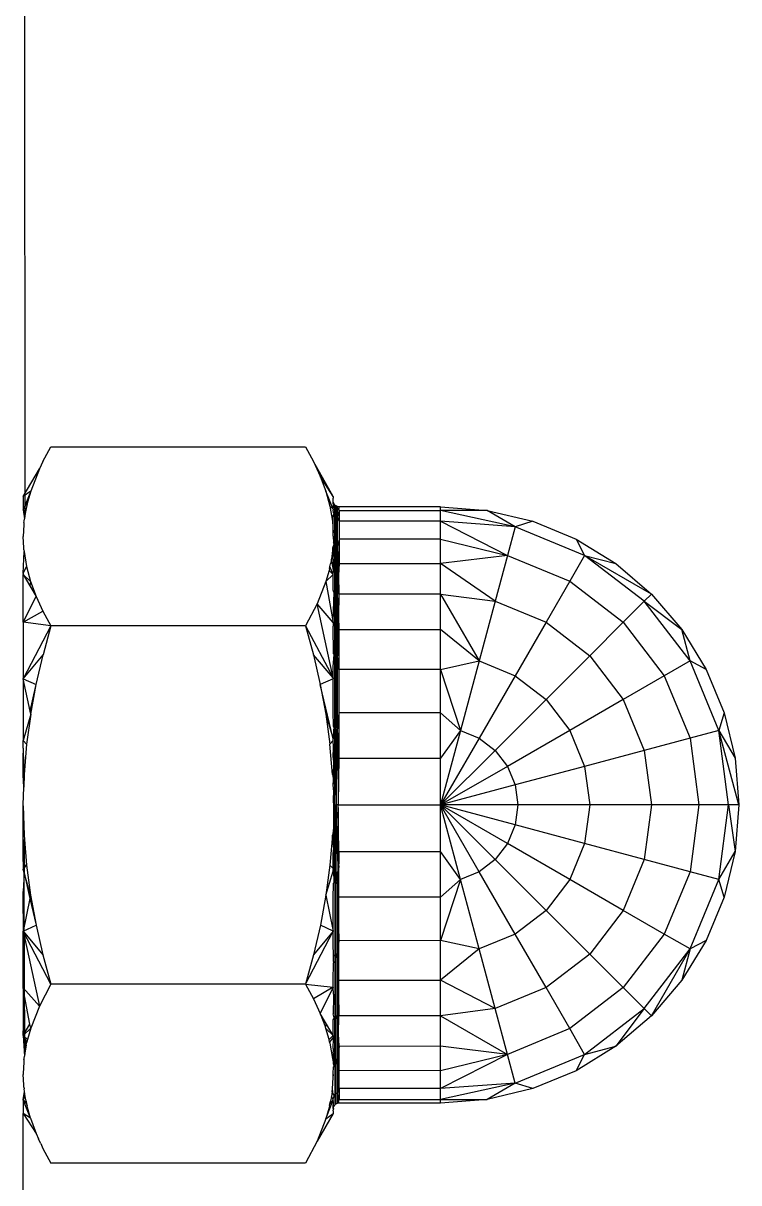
# Model space of a CAD drawing. Header units: millimetres. Extents: x 1918 to 7324, y -1954 to 2054.
# Drawn here: x 5983.71 to 6005.7, y -348.97 to -313.36 of the extents above; entities that cross this region are included whole.
import ezdxf

# ---------------------------------------------------------------- set-up
doc = ezdxf.new("R2010")
doc.units = ezdxf.units.MM

msp = doc.modelspace()

# ---------------------------------------------------------------- linework, layer by layer
for p, q in [((5983.772, -328.416), (5983.714, -193.014)), ((5984.321, -326.817), (5984.564, -326.366)), ((5984.564, -326.366), (5992.389, -326.366)), ((5992.389, -326.366), (5992.633, -326.817)), ((5984.321, -326.817), (5984.212, -327.042)), ((5993.24, -327.892), (5992.633, -326.817)), ((5992.633, -326.817), (5992.841, -327.271)), ((5983.715, -327.889), (5984.212, -327.042)), ((5984.212, -327.042), (5983.943, -327.725)), ((5992.841, -327.271), (5993.011, -327.727)), ((5993.24, -327.892), (5992.841, -327.271)), ((5983.943, -327.725), (5983.713, -328.306)), ((5983.715, -327.889), (5983.713, -328.306)), ((5983.943, -327.725), (5983.715, -327.889)), ((5983.943, -327.725), (5983.845, -328.07)), ((5993.011, -327.727), (5993.136, -328.186)), ((5993.231, -328.283), (5993.011, -327.727)), ((5993.24, -327.892), (5993.24, -327.943)), ((5993.24, -327.982), (5993.24, -327.943)), ((5993.24, -328.052), (5993.24, -327.982)), ((5993.24, -328.025), (5993.24, -327.982)), ((5983.713, -328.306), (5983.845, -328.07)), ((5983.713, -328.306), (5983.772, -328.416)), ((5983.713, -328.306), (5983.752, -328.582)), ((5983.845, -328.07), (5983.772, -328.416)), ((5993.136, -328.186), (5993.213, -328.649)), ((5993.231, -328.283), (5993.136, -328.186)), ((5993.231, -328.283), (5993.242, -328.231)), ((5993.231, -328.283), (5993.24, -328.313)), ((5993.24, -328.052), (5993.24, -328.025)), ((5993.263, -328.118), (5993.24, -328.052)), ((5993.24, -328.104), (5993.24, -328.052)), ((5993.241, -328.136), (5993.24, -328.104)), ((5993.244, -328.383), (5993.24, -328.313)), ((5993.241, -328.181), (5993.263, -328.118)), ((5993.241, -328.181), (5993.241, -328.136)), ((5993.242, -328.231), (5993.241, -328.181)), ((5993.291, -328.155), (5993.263, -328.118)), ((5993.291, -328.468), (5993.291, -328.155)), ((5993.328, -328.183), (5993.291, -328.155)), ((5993.328, -328.495), (5993.328, -328.183)), ((5993.37, -328.2), (5993.328, -328.183)), ((5993.37, -328.512), (5993.37, -328.2)), ((5993.416, -328.206), (5993.37, -328.2)), ((5993.404, -328.287), (5993.37, -328.2)), ((5993.416, -328.319), (5993.37, -328.512)), ((5993.416, -328.206), (5993.404, -328.287)), ((5993.404, -328.287), (5993.416, -328.319)), ((5996.537, -328.206), (5993.416, -328.206)), ((5993.416, -328.319), (5996.537, -328.319)), ((5993.416, -328.319), (5993.416, -328.654)), ((5996.537, -328.206), (5997.97, -328.319)), ((5996.537, -328.319), (5996.537, -328.206)), ((5996.537, -328.654), (5996.537, -328.319)), ((5998.827, -328.82), (5996.537, -328.319)), ((5997.97, -328.319), (5996.537, -328.319)), ((5997.97, -328.319), (5999.368, -328.654)), ((5998.827, -328.82), (5997.97, -328.319)), ((5983.738, -328.689), (5983.728, -328.766)), ((5983.738, -328.689), (5983.74, -328.649)), ((5983.74, -328.649), (5983.752, -328.582)), ((5983.772, -328.416), (5983.752, -328.582)), ((5993.24, -328.483), (5993.213, -328.649)), ((5993.213, -328.649), (5993.24, -329.013)), ((5993.24, -328.483), (5993.263, -328.433)), ((5993.24, -329.013), (5993.24, -328.483)), ((5993.263, -328.433), (5993.244, -328.383)), ((5993.291, -328.468), (5993.263, -328.433)), ((5993.291, -329.389), (5993.291, -328.468)), ((5993.328, -328.495), (5993.291, -328.468)), ((5993.328, -329.413), (5993.328, -328.495)), ((5993.37, -328.512), (5993.328, -328.495)), ((5993.37, -329.428), (5993.37, -328.512)), ((5993.416, -328.654), (5993.37, -328.512)), ((5996.537, -328.654), (5993.416, -328.654)), ((5993.416, -328.654), (5993.416, -329.204)), ((5996.537, -329.204), (5996.537, -328.654)), ((5998.827, -328.82), (5996.537, -328.654)), ((5996.537, -328.654), (5998.59, -329.704)), ((5999.368, -328.654), (5998.827, -328.82)), ((5999.368, -328.654), (6000.696, -329.204)), ((5983.728, -328.766), (5983.714, -329.123)), ((5993.24, -329.116), (5993.24, -329.013)), ((5998.827, -328.82), (5998.59, -329.704)), ((6000.961, -329.704), (5998.827, -328.82)), ((5983.729, -329.466), (5983.714, -329.123)), ((5993.225, -329.466), (5993.263, -329.357)), ((5993.24, -329.116), (5993.246, -329.32)), ((5993.24, -329.813), (5993.263, -329.357)), ((5993.263, -329.357), (5993.246, -329.32)), ((5993.291, -329.389), (5993.263, -329.357)), ((5993.291, -330.853), (5993.291, -329.389)), ((5993.328, -329.413), (5993.291, -329.389)), ((5993.328, -330.872), (5993.328, -329.413)), ((5993.37, -329.428), (5993.328, -329.413)), ((5993.416, -329.204), (5993.37, -329.428)), ((5993.37, -330.885), (5993.37, -329.428)), ((5993.416, -329.955), (5993.37, -329.428)), ((5993.37, -329.428), (5993.398, -330.312)), ((5996.537, -329.204), (5993.416, -329.204)), ((5993.416, -329.204), (5993.416, -329.955)), ((5996.537, -329.955), (5996.537, -329.204)), ((5996.537, -329.204), (5998.59, -329.704)), ((6000.696, -329.204), (6001.921, -329.955)), ((6000.696, -329.204), (6000.961, -329.704)), ((5983.714, -330.259), (5983.74, -329.583)), ((5983.737, -329.532), (5983.729, -329.466)), ((5983.737, -329.532), (5983.74, -329.583)), ((5983.74, -329.583), (5983.817, -330.046)), ((5993.225, -329.466), (5993.181, -329.816)), ((5993.24, -329.813), (5993.225, -329.466)), ((5998.59, -329.704), (5996.537, -329.955)), ((5998.59, -329.704), (5998.214, -331.11)), ((5998.59, -329.704), (6000.504, -330.496)), ((6000.961, -329.704), (6000.504, -330.496)), ((6002.794, -331.11), (6000.961, -329.704)), ((6000.961, -329.704), (6001.921, -329.955)), ((6003.014, -330.889), (6000.961, -329.704)), ((5983.714, -330.259), (5983.817, -330.046)), ((5983.817, -330.046), (5983.942, -330.505)), ((5993.122, -330.099), (5993.108, -330.162)), ((5993.122, -330.099), (5993.136, -330.046)), ((5993.136, -330.046), (5993.15, -329.961)), ((5993.24, -330.287), (5993.136, -330.046)), ((5993.181, -329.816), (5993.15, -329.961)), ((5993.242, -330.151), (5993.181, -329.816)), ((5993.24, -329.813), (5993.242, -330.151)), ((5993.416, -329.955), (5993.398, -330.312)), ((5993.416, -329.955), (5996.537, -329.955)), ((5996.537, -330.889), (5996.537, -329.955)), ((5998.214, -331.11), (5996.537, -329.955)), ((6001.921, -329.955), (6003.014, -330.889)), ((5983.714, -330.259), (5983.713, -330.287)), ((5983.713, -330.287), (5983.92, -330.637)), ((5983.713, -331.75), (5983.713, -330.287)), ((5983.942, -330.505), (5983.713, -330.287)), ((5993.108, -330.162), (5993.01, -330.507)), ((5993.01, -330.507), (5993.24, -330.287)), ((5993.24, -330.287), (5993.108, -330.162)), ((5993.24, -330.287), (5993.242, -330.187)), ((5993.24, -330.765), (5993.24, -330.287)), ((5993.242, -330.187), (5993.242, -330.151)), ((5993.398, -330.312), (5993.37, -330.885)), ((5993.398, -330.312), (5993.415, -330.889)), ((6000.504, -330.496), (5999.776, -331.757)), ((6000.504, -330.496), (6002.147, -331.757)), ((5983.942, -330.505), (5983.92, -330.637)), ((5983.92, -330.637), (5984.112, -330.961)), ((5983.942, -330.505), (5984.112, -330.961)), ((5993.01, -330.507), (5992.741, -331.19)), ((5993.01, -330.507), (5993.24, -331.765)), ((5993.246, -330.797), (5993.24, -330.765)), ((5993.263, -330.827), (5993.24, -330.765)), ((5993.242, -331.413), (5993.263, -330.827)), ((5993.263, -330.827), (5993.246, -330.797)), ((5993.291, -330.853), (5993.263, -330.827)), ((5993.291, -332.76), (5993.291, -330.853)), ((5993.328, -330.872), (5993.291, -330.853)), ((5983.713, -331.75), (5984.112, -330.961)), ((5984.112, -330.961), (5984.32, -331.415)), ((5992.741, -331.19), (5992.389, -331.866)), ((5993.24, -331.765), (5992.741, -331.19)), ((5993.24, -333.466), (5992.741, -331.19)), ((5993.327, -332.774), (5993.328, -330.872)), ((5993.37, -330.885), (5993.328, -330.872)), ((5993.37, -332.783), (5993.37, -330.885)), ((5993.415, -330.889), (5993.37, -330.885)), ((5993.399, -331.581), (5993.37, -330.885)), ((5993.415, -330.889), (5993.399, -331.581)), ((5996.537, -330.889), (5993.415, -330.889)), ((5996.537, -331.982), (5996.537, -330.889)), ((5996.537, -330.889), (5998.214, -331.11)), ((5996.537, -330.889), (5997.722, -332.942)), ((5998.214, -331.11), (5997.722, -332.942)), ((5998.214, -331.11), (5999.776, -331.757)), ((6002.794, -331.11), (6002.147, -331.757)), ((6003.014, -330.889), (6002.794, -331.11)), ((6004.2, -332.942), (6002.794, -331.11)), ((6002.794, -331.11), (6003.948, -331.982)), ((6003.014, -330.889), (6003.948, -331.982)), ((5983.713, -331.75), (5984.32, -331.415)), ((5984.32, -331.415), (5984.564, -331.866)), ((5993.24, -331.765), (5993.242, -331.413)), ((5984.564, -331.866), (5983.713, -331.75)), ((5983.713, -331.75), (5983.713, -333.491)), ((5984.564, -331.866), (5983.713, -333.491)), ((5984.564, -331.866), (5984.322, -332.759)), ((5992.389, -331.866), (5984.564, -331.866)), ((5992.389, -331.866), (5992.63, -332.759)), ((5992.389, -331.866), (5993.24, -333.466)), ((5993.24, -331.765), (5993.24, -331.879)), ((5993.246, -332.721), (5993.24, -331.879)), ((5993.37, -332.783), (5993.399, -331.581)), ((5993.399, -331.581), (5993.415, -331.982)), ((5999.776, -331.757), (5998.827, -333.4)), ((5999.776, -331.757), (6001.117, -332.786)), ((6002.147, -331.757), (6001.117, -332.786)), ((6002.147, -331.757), (6003.407, -333.4)), ((5993.415, -331.982), (5993.37, -332.783)), ((5993.415, -331.982), (5996.537, -331.982)), ((5993.415, -331.982), (5993.415, -333.207)), ((5996.537, -333.207), (5996.537, -331.982)), ((5997.722, -332.942), (5996.537, -331.982)), ((6003.948, -331.982), (6004.699, -333.207)), ((6004.2, -332.942), (6003.948, -331.982)), ((5983.713, -333.491), (5984.322, -332.759)), ((5984.114, -333.662), (5984.322, -332.759)), ((5992.63, -332.759), (5992.838, -333.662)), ((5993.24, -333.466), (5992.63, -332.759)), ((5993.24, -333.128), (5993.263, -332.742)), ((5993.263, -332.742), (5993.246, -332.721)), ((5993.291, -332.76), (5993.263, -332.742)), ((5993.291, -334.982), (5993.291, -332.76)), ((5993.327, -332.774), (5993.291, -332.76)), ((5993.327, -334.989), (5993.327, -332.774)), ((5993.37, -332.783), (5993.327, -332.774)), ((5993.37, -334.994), (5993.37, -332.783)), ((5993.415, -333.207), (5993.37, -332.783)), ((5996.537, -333.207), (5997.722, -332.942)), ((5997.722, -332.942), (5997.151, -335.076)), ((5997.722, -332.942), (5998.827, -333.4)), ((6001.117, -332.786), (5999.776, -334.127)), ((6001.117, -332.786), (6002.146, -334.127)), ((6004.2, -332.942), (6003.407, -333.4)), ((6005.084, -335.076), (6004.2, -332.942)), ((6004.699, -333.207), (6004.2, -332.942)), ((5993.24, -333.466), (5993.24, -333.128)), ((5996.537, -333.207), (5993.415, -333.207)), ((5993.415, -333.207), (5993.415, -334.535)), ((5996.537, -334.535), (5996.537, -333.207)), ((5996.537, -333.207), (5997.151, -335.076)), ((6004.699, -333.207), (6005.249, -334.535)), ((5983.713, -333.491), (5984.114, -333.662)), ((5983.924, -334.481), (5983.713, -333.491)), ((5983.713, -333.491), (5983.714, -335.386)), ((5983.924, -334.481), (5984.114, -333.662)), ((5983.944, -334.575), (5984.114, -333.662)), ((5993.24, -333.491), (5992.838, -333.662)), ((5992.838, -333.662), (5993.008, -334.575)), ((5993.24, -335.331), (5992.838, -333.662)), ((5993.24, -333.466), (5993.24, -333.491)), ((5993.24, -334.481), (5993.24, -333.491)), ((5998.827, -333.4), (5997.722, -335.313)), ((5998.827, -333.4), (5999.776, -334.127)), ((6003.407, -333.4), (6002.146, -334.127)), ((6003.407, -333.4), (6004.2, -335.313)), ((5999.776, -334.127), (5998.213, -335.69)), ((5999.776, -334.127), (6000.503, -335.076)), ((6002.146, -334.127), (6000.503, -335.076)), ((6002.146, -334.127), (6002.793, -335.69)), ((5983.944, -334.575), (5983.714, -335.386)), ((5983.944, -334.575), (5983.818, -335.5)), ((5983.944, -334.575), (5983.924, -334.481)), ((5993.008, -334.575), (5993.135, -335.5)), ((5993.008, -334.575), (5993.24, -335.331)), ((5993.246, -334.961), (5993.24, -334.481)), ((5993.415, -334.535), (5993.37, -334.994)), ((5996.537, -334.535), (5993.415, -334.535)), ((5993.415, -334.535), (5993.415, -335.933)), ((5996.537, -335.933), (5996.537, -334.535)), ((5996.537, -334.535), (5997.151, -335.076)), ((6005.249, -334.535), (6005.084, -335.076)), ((6005.249, -334.535), (6005.585, -335.933)), ((5993.245, -335.058), (5993.24, -335.331)), ((5993.263, -335.009), (5993.245, -335.058)), ((5993.246, -334.961), (5993.263, -335.009)), ((5993.291, -334.982), (5993.246, -334.961)), ((5993.276, -336.115), (5993.291, -334.982)), ((5993.327, -334.989), (5993.291, -334.982)), ((5993.292, -337.366), (5993.328, -335.029)), ((5993.37, -334.994), (5993.327, -334.989)), ((5993.328, -335.029), (5993.327, -334.989)), ((5993.336, -337.366), (5993.328, -335.029)), ((5993.336, -337.366), (5993.37, -335.027)), ((5993.37, -334.994), (5993.37, -335.027)), ((5993.415, -335.933), (5993.37, -335.027)), ((5993.403, -336.578), (5993.37, -335.027)), ((5997.151, -335.076), (5996.537, -337.366)), ((5997.151, -335.076), (5996.537, -335.933)), ((5997.151, -335.076), (5997.722, -335.313)), ((6000.503, -335.076), (5998.59, -336.181)), ((6000.503, -335.076), (6000.961, -336.181)), ((6005.084, -335.076), (6004.2, -335.313)), ((6005.385, -337.366), (6005.084, -335.076)), ((6005.084, -335.076), (6005.585, -335.933)), ((6005.697, -337.366), (6005.084, -335.076)), ((5983.714, -335.386), (5983.818, -335.5)), ((5983.714, -335.554), (5983.714, -335.386)), ((5993.239, -335.385), (5993.135, -335.5)), ((5993.239, -335.385), (5993.24, -335.331)), ((5993.242, -335.576), (5993.239, -335.385)), ((5997.722, -335.313), (5996.537, -337.366)), ((5997.722, -335.313), (5998.213, -335.69)), ((6004.2, -335.313), (6002.793, -335.69)), ((6004.2, -335.313), (6004.47, -337.366)), ((5983.713, -335.626), (5983.714, -335.554)), ((5983.713, -335.626), (5983.714, -335.774)), ((5983.714, -335.774), (5983.74, -336.433)), ((5983.714, -336.449), (5983.714, -335.774)), ((5983.818, -335.5), (5983.74, -336.433)), ((5993.213, -336.433), (5993.135, -335.5)), ((5993.239, -335.906), (5993.242, -335.576)), ((5998.213, -335.69), (5996.537, -337.366)), ((5998.213, -335.69), (5998.59, -336.181)), ((6002.793, -335.69), (6000.961, -336.181)), ((6002.793, -335.69), (6003.014, -337.366)), ((5993.239, -335.906), (5993.241, -336.079)), ((5993.241, -336.079), (5993.249, -336.275)), ((5993.292, -337.366), (5993.276, -336.115)), ((5993.415, -335.933), (5993.403, -336.578)), ((5993.415, -335.933), (5996.537, -335.933)), ((5996.537, -337.366), (5996.537, -335.933)), ((5998.59, -336.181), (5996.537, -337.366)), ((5998.59, -336.181), (5998.827, -336.752)), ((6000.961, -336.181), (5998.827, -336.752)), ((6000.961, -336.181), (6001.117, -337.366)), ((6005.585, -335.933), (6005.697, -337.366)), ((5983.729, -336.82), (5983.714, -336.449)), ((5983.74, -336.433), (5983.729, -336.82)), ((5993.249, -336.275), (5993.213, -336.433)), ((5993.213, -336.433), (5993.244, -336.608)), ((5993.244, -336.608), (5993.249, -336.275)), ((5983.713, -337.366), (5983.729, -336.82)), ((5993.239, -336.753), (5993.244, -336.608)), ((5993.257, -336.96), (5993.239, -336.753)), ((5993.403, -336.578), (5993.388, -337.366)), ((5998.827, -336.752), (5996.537, -337.366)), ((5998.827, -336.752), (5998.908, -337.366)), ((5993.242, -337.299), (5993.248, -337.169)), ((5993.248, -337.169), (5993.257, -336.96)), ((5993.292, -337.366), (5993.248, -337.169)), ((5983.714, -337.394), (5983.713, -337.366)), ((5983.713, -339.106), (5983.714, -337.394)), ((5983.714, -337.394), (5983.739, -338.294)), ((5993.242, -337.299), (5993.242, -337.366)), ((5993.242, -337.366), (5993.246, -337.748)), ((5993.292, -337.366), (5993.242, -337.366)), ((5993.263, -339.723), (5993.292, -337.366)), ((5993.292, -337.366), (5993.292, -339.75)), ((5993.292, -337.366), (5993.328, -339.703)), ((5993.292, -337.366), (5993.336, -337.366)), ((5993.328, -339.703), (5993.336, -337.366)), ((5993.388, -337.366), (5993.336, -337.366)), ((5993.375, -339.091), (5993.336, -337.366)), ((5993.387, -337.448), (5993.375, -339.091)), ((5993.387, -337.448), (5993.388, -337.366)), ((5993.415, -338.799), (5993.387, -337.448)), ((5993.388, -337.366), (5996.537, -337.366)), ((5996.537, -338.799), (5996.537, -337.366)), ((5997.151, -339.656), (5996.537, -337.366)), ((5997.722, -339.419), (5996.537, -337.366)), ((5998.213, -339.042), (5996.537, -337.366)), ((5998.59, -338.551), (5996.537, -337.366)), ((5998.827, -337.98), (5996.537, -337.366)), ((5998.908, -337.366), (5996.537, -337.366)), ((5998.908, -337.366), (5998.827, -337.98)), ((6001.117, -337.366), (5998.908, -337.366)), ((6001.117, -337.366), (6000.961, -338.551)), ((6003.014, -337.366), (6001.117, -337.366)), ((6003.014, -337.366), (6002.793, -339.042)), ((6004.47, -337.366), (6003.014, -337.366)), ((6004.47, -337.366), (6004.2, -339.419)), ((6005.385, -337.366), (6004.47, -337.366)), ((6005.084, -339.656), (6005.385, -337.366)), ((6005.697, -337.366), (6005.385, -337.366)), ((6005.385, -337.366), (6005.585, -338.799)), ((6005.697, -337.366), (6005.585, -338.799)), ((5993.246, -337.748), (5993.244, -338.124)), ((5998.827, -337.98), (5998.59, -338.551)), ((6000.961, -338.551), (5998.827, -337.98)), ((5983.739, -338.294), (5983.751, -338.428)), ((5993.213, -338.294), (5993.136, -339.217)), ((5993.244, -338.124), (5993.213, -338.294)), ((5993.241, -338.652), (5993.213, -338.294)), ((5993.241, -338.652), (5993.244, -338.124)), ((5983.713, -339.106), (5983.751, -338.428)), ((5983.751, -339.178), (5983.751, -338.428)), ((5983.751, -338.428), (5983.816, -339.217)), ((5993.241, -338.652), (5993.239, -338.826)), ((5998.59, -338.551), (5998.213, -339.042)), ((6000.503, -339.656), (5998.59, -338.551)), ((6000.961, -338.551), (6000.503, -339.656)), ((6002.793, -339.042), (6000.961, -338.551)), ((5993.24, -338.915), (5993.239, -338.826)), ((5993.239, -339.315), (5993.24, -338.915)), ((5993.415, -338.799), (5993.411, -338.895)), ((5993.411, -338.895), (5993.415, -339.178)), ((5993.415, -338.799), (5996.537, -338.799)), ((5996.537, -340.197), (5996.537, -338.799)), ((5997.151, -339.656), (5996.537, -338.799)), ((5998.213, -339.042), (5997.722, -339.419)), ((5999.776, -340.604), (5998.213, -339.042)), ((6002.793, -339.042), (6002.146, -340.604)), ((6004.2, -339.419), (6002.793, -339.042)), ((6005.084, -339.656), (6005.585, -338.799)), ((6005.585, -338.799), (6005.249, -340.197)), ((5983.713, -339.106), (5983.713, -339.347)), ((5983.713, -339.347), (5983.745, -339.307)), ((5983.739, -339.455), (5983.713, -339.347)), ((5983.745, -339.307), (5983.739, -339.455)), ((5983.751, -339.178), (5983.745, -339.307)), ((5983.745, -339.307), (5983.816, -339.217)), ((5983.816, -339.217), (5983.941, -340.137)), ((5993.136, -339.217), (5993.012, -340.137)), ((5993.012, -340.137), (5993.24, -339.401)), ((5993.239, -339.315), (5993.136, -339.217)), ((5993.239, -339.315), (5993.239, -339.347)), ((5993.24, -339.401), (5993.239, -339.347)), ((5993.24, -339.401), (5993.263, -339.723)), ((5993.375, -339.091), (5993.37, -339.705)), ((5993.415, -339.232), (5993.37, -339.705)), ((5993.415, -339.232), (5993.415, -339.178)), ((5993.415, -340.197), (5993.415, -339.232)), ((5983.739, -339.455), (5983.714, -340.027)), ((5983.941, -340.137), (5983.739, -339.455)), ((5983.739, -339.455), (5983.921, -340.237)), ((5983.751, -343.171), (5983.739, -339.455)), ((5993.263, -339.723), (5993.246, -339.77)), ((5993.292, -339.75), (5993.246, -339.77)), ((5993.327, -339.743), (5993.292, -339.75)), ((5993.292, -339.75), (5993.292, -341.972)), ((5993.327, -339.743), (5993.328, -339.703)), ((5993.371, -339.738), (5993.327, -339.743)), ((5993.327, -341.958), (5993.327, -339.743)), ((5993.37, -339.705), (5993.371, -339.738)), ((5993.371, -339.738), (5993.371, -341.943)), ((5993.371, -339.738), (5993.413, -341.542)), ((5993.415, -340.197), (5993.371, -339.738)), ((5997.151, -339.656), (5996.537, -341.524)), ((5997.151, -339.656), (5996.537, -340.197)), ((5997.722, -339.419), (5997.151, -339.656)), ((5997.722, -341.79), (5997.151, -339.656)), ((5998.827, -341.332), (5997.722, -339.419)), ((6000.503, -339.656), (5999.776, -340.604)), ((6002.146, -340.604), (6000.503, -339.656)), ((6004.2, -339.419), (6003.407, -341.332)), ((6005.084, -339.656), (6004.2, -339.419)), ((6004.2, -341.79), (6005.084, -339.656)), ((6005.249, -340.197), (6005.084, -339.656)), ((5983.713, -340.704), (5983.714, -340.027)), ((5993.24, -340.251), (5993.246, -339.77)), ((5983.921, -340.237), (5983.714, -341.243)), ((5983.941, -340.137), (5983.921, -340.237)), ((5983.921, -340.237), (5984.111, -341.054)), ((5983.941, -340.137), (5984.111, -341.054)), ((5993.012, -340.137), (5992.842, -341.054)), ((5993.012, -340.137), (5993.24, -341.241)), ((5993.24, -341.241), (5993.24, -340.251)), ((5993.413, -341.542), (5993.415, -340.457)), ((5996.537, -340.197), (5993.415, -340.197)), ((5993.415, -340.457), (5993.415, -340.197)), ((5996.537, -341.524), (5996.537, -340.197)), ((6005.249, -340.197), (6004.699, -341.524)), ((5983.713, -340.704), (5983.714, -340.812)), ((5983.714, -340.812), (5983.714, -341.243)), ((5999.776, -340.604), (5998.827, -341.332)), ((6001.117, -341.946), (5999.776, -340.604)), ((6002.146, -340.604), (6001.117, -341.946)), ((6003.407, -341.332), (6002.146, -340.604)), ((5983.714, -341.243), (5984.111, -341.054)), ((5984.111, -341.054), (5984.321, -341.965)), ((5992.842, -341.054), (5992.632, -341.965)), ((5993.24, -341.241), (5992.842, -341.054)), ((5983.713, -342.982), (5983.714, -341.243)), ((5984.564, -342.866), (5983.714, -341.243)), ((5983.714, -341.243), (5984.212, -343.542)), ((5983.714, -341.243), (5984.321, -341.965)), ((5992.389, -342.866), (5993.24, -341.241)), ((5993.24, -341.241), (5992.632, -341.965)), ((5993.24, -341.332), (5993.24, -341.241)), ((5993.24, -341.604), (5993.24, -341.332)), ((5996.537, -341.524), (5993.413, -341.542)), ((5996.537, -342.75), (5996.537, -341.524)), ((5997.722, -341.79), (5996.537, -341.524)), ((5998.827, -341.332), (5997.722, -341.79)), ((5999.776, -342.975), (5998.827, -341.332)), ((6003.407, -341.332), (6002.147, -342.975)), ((6004.2, -341.79), (6003.407, -341.332)), ((6004.699, -341.524), (6003.948, -342.75)), ((6004.699, -341.524), (6004.2, -341.79)), ((5993.24, -341.652), (5993.24, -341.604)), ((5993.246, -341.966), (5993.24, -341.652)), ((5993.413, -341.542), (5993.371, -341.943)), ((5993.415, -342.75), (5993.413, -341.542)), ((5997.722, -341.79), (5996.537, -342.75)), ((5998.214, -343.622), (5997.722, -341.79)), ((6002.794, -343.622), (6004.2, -341.79)), ((6003.014, -343.843), (6004.2, -341.79)), ((6004.2, -341.79), (6003.948, -342.75)), ((5984.321, -341.965), (5984.564, -342.866)), ((5992.632, -341.965), (5992.389, -342.866)), ((5993.24, -342.763), (5993.245, -342.216)), ((5993.245, -342.174), (5993.246, -342.011)), ((5993.245, -342.174), (5993.245, -342.216)), ((5993.246, -342.011), (5993.246, -341.966)), ((5993.263, -341.991), (5993.246, -341.966)), ((5993.263, -341.991), (5993.246, -342.011)), ((5993.292, -341.972), (5993.263, -341.991)), ((5993.292, -341.972), (5993.291, -343.88)), ((5993.327, -341.958), (5993.292, -341.972)), ((5993.371, -341.943), (5993.327, -341.958)), ((5993.328, -343.86), (5993.327, -341.958)), ((5993.371, -341.943), (5993.371, -341.969)), ((5993.415, -342.75), (5993.371, -341.969)), ((5993.371, -341.969), (5993.371, -343.847)), ((5993.371, -341.969), (5993.399, -343.15)), ((6001.117, -341.946), (5999.776, -342.975)), ((6002.147, -342.975), (6001.117, -341.946)), ((5984.564, -342.866), (5984.212, -343.542)), ((5992.389, -342.866), (5984.564, -342.866)), ((5992.389, -342.866), (5993.24, -342.965)), ((5992.389, -342.866), (5992.632, -343.317)), ((5993.24, -342.965), (5992.632, -343.317)), ((5993.24, -342.965), (5992.841, -343.771)), ((5993.24, -342.853), (5993.24, -342.763)), ((5993.24, -342.965), (5993.24, -342.853)), ((5993.242, -343.18), (5993.24, -342.965)), ((5993.399, -343.15), (5993.415, -342.75)), ((5993.415, -342.75), (5996.537, -342.75)), ((5996.537, -343.843), (5996.537, -342.75)), ((5998.214, -343.622), (5996.537, -342.75)), ((6003.948, -342.75), (6003.014, -343.843)), ((5983.713, -342.982), (5984.212, -343.542)), ((5983.751, -343.171), (5983.713, -342.982)), ((5983.713, -342.982), (5983.713, -344.445)), ((5983.713, -344.445), (5983.751, -343.228)), ((5983.751, -343.228), (5983.751, -343.171)), ((5983.92, -344.097), (5983.751, -343.228)), ((5983.772, -344.916), (5983.751, -343.228)), ((5992.632, -343.317), (5992.841, -343.771)), ((5993.242, -343.249), (5993.24, -343.784)), ((5993.242, -343.18), (5993.242, -343.249)), ((5993.399, -343.15), (5993.371, -343.847)), ((5993.399, -343.15), (5993.415, -343.843)), ((5999.776, -342.975), (5998.214, -343.622)), ((6000.504, -344.236), (5999.776, -342.975)), ((6002.147, -342.975), (6000.504, -344.236)), ((6002.794, -343.622), (6002.147, -342.975)), ((5984.212, -343.542), (5983.943, -344.225)), ((5998.214, -343.622), (5996.537, -343.843)), ((5998.59, -345.028), (5998.214, -343.622)), ((6000.961, -345.028), (6002.794, -343.622)), ((6002.794, -343.622), (6001.921, -344.776)), ((6003.014, -343.843), (6002.794, -343.622)), ((5992.841, -343.771), (5992.999, -344.195)), ((5993.034, -344.097), (5992.841, -343.771)), ((5993.264, -343.905), (5993.24, -343.784)), ((5993.264, -343.905), (5993.24, -343.964)), ((5993.24, -343.964), (5993.246, -343.935)), ((5993.24, -344.445), (5993.24, -343.964)), ((5993.264, -343.905), (5993.246, -343.935)), ((5993.291, -343.88), (5993.264, -343.905)), ((5993.328, -343.86), (5993.291, -343.88)), ((5993.292, -345.343), (5993.291, -343.88)), ((5993.371, -343.847), (5993.328, -343.86)), ((5993.328, -345.319), (5993.328, -343.86)), ((5993.371, -343.847), (5993.37, -345.304)), ((5993.415, -343.843), (5993.371, -343.847)), ((5993.398, -344.409), (5993.371, -343.847)), ((5993.398, -344.409), (5993.415, -343.843)), ((5996.537, -343.843), (5993.415, -343.843)), ((5996.537, -344.776), (5996.537, -343.843)), ((5996.537, -343.843), (5998.59, -345.028)), ((6003.014, -343.843), (6001.921, -344.776)), ((5983.713, -344.445), (5983.92, -344.097)), ((5983.943, -344.225), (5983.713, -344.445)), ((5983.943, -344.225), (5983.844, -344.57)), ((5983.943, -344.225), (5983.92, -344.097)), ((5992.999, -344.195), (5993.034, -344.097)), ((5993.01, -344.227), (5992.999, -344.195)), ((5993.01, -344.227), (5993.24, -344.445)), ((5993.109, -344.57), (5993.01, -344.227)), ((5993.24, -344.445), (5993.034, -344.097)), ((6000.504, -344.236), (5998.59, -345.028)), ((6000.961, -345.028), (6000.504, -344.236)), ((5983.713, -344.445), (5983.844, -344.57)), ((5983.713, -344.445), (5983.772, -344.916)), ((5983.713, -344.445), (5983.808, -344.745)), ((5983.713, -344.445), (5983.751, -345.086)), ((5983.713, -344.445), (5983.828, -344.649)), ((5983.808, -344.745), (5983.772, -344.916)), ((5983.808, -344.745), (5983.818, -344.686)), ((5983.818, -344.686), (5983.828, -344.649)), ((5983.844, -344.57), (5983.828, -344.649)), ((5993.24, -344.445), (5993.109, -344.57)), ((5993.126, -344.649), (5993.109, -344.57)), ((5993.242, -344.485), (5993.126, -344.649)), ((5993.126, -344.649), (5993.136, -344.686)), ((5993.136, -344.686), (5993.213, -345.149)), ((5993.24, -344.445), (5993.242, -344.485)), ((5993.24, -344.843), (5993.242, -344.534)), ((5993.242, -344.534), (5993.242, -344.485)), ((5993.37, -345.304), (5993.398, -344.409)), ((5993.416, -344.767), (5993.398, -344.409)), ((5983.74, -345.149), (5983.751, -345.086)), ((5983.772, -344.916), (5983.751, -345.086)), ((5993.246, -345.037), (5993.213, -345.149)), ((5993.24, -344.843), (5993.24, -344.957)), ((5993.244, -345.003), (5993.24, -344.957)), ((5993.246, -345.037), (5993.244, -345.003)), ((5993.246, -345.316), (5993.246, -345.037)), ((5993.416, -344.767), (5993.37, -345.304)), ((5993.416, -345.526), (5993.416, -344.767)), ((5993.416, -344.767), (5996.537, -344.776)), ((5996.537, -345.527), (5996.537, -344.776)), ((5998.59, -345.028), (5996.537, -344.776)), ((5998.59, -345.028), (5996.537, -346.078)), ((5998.59, -345.028), (5996.537, -345.527)), ((5998.827, -345.912), (5998.59, -345.028)), ((5998.827, -345.912), (6000.961, -345.028)), ((6001.921, -344.776), (6000.696, -345.527)), ((6000.696, -345.527), (6000.961, -345.028)), ((6000.961, -345.028), (6001.921, -344.776)), ((5983.728, -345.266), (5983.713, -345.616)), ((5983.738, -345.187), (5983.728, -345.266)), ((5983.738, -345.187), (5983.74, -345.149)), ((5993.213, -345.149), (5993.246, -345.316)), ((5993.24, -345.616), (5993.246, -345.412)), ((5993.263, -345.376), (5993.246, -345.316)), ((5993.263, -345.376), (5993.246, -345.412)), ((5993.292, -345.343), (5993.263, -345.376)), ((5993.292, -345.343), (5993.291, -346.264)), ((5993.328, -345.319), (5993.292, -345.343)), ((5993.37, -345.304), (5993.328, -345.319)), ((5993.328, -346.237), (5993.328, -345.319)), ((5993.37, -345.304), (5993.37, -346.22)), ((5993.416, -345.526), (5993.37, -345.304)), ((5983.713, -345.616), (5983.715, -345.644)), ((5983.729, -345.966), (5983.715, -345.644)), ((5993.225, -345.966), (5993.24, -345.684)), ((5993.239, -345.644), (5993.24, -345.616)), ((5993.239, -345.644), (5993.24, -345.684)), ((5993.24, -345.684), (5993.24, -345.616)), ((5993.416, -346.078), (5993.416, -345.526)), ((5996.537, -345.527), (5993.416, -345.526)), ((5996.537, -346.078), (5996.537, -345.527)), ((6000.696, -345.527), (5999.368, -346.078)), ((5983.713, -346.426), (5983.754, -346.166)), ((5983.737, -346.033), (5983.729, -345.966)), ((5983.737, -346.033), (5983.74, -346.083)), ((5983.754, -346.166), (5983.74, -346.083)), ((5983.773, -346.316), (5983.754, -346.166)), ((5993.2, -346.166), (5993.181, -346.316)), ((5993.2, -346.166), (5993.214, -346.083)), ((5993.24, -346.245), (5993.2, -346.166)), ((5993.214, -346.083), (5993.216, -346.033)), ((5993.24, -346.245), (5993.214, -346.083)), ((5993.216, -346.033), (5993.225, -345.966)), ((5993.416, -346.078), (5993.37, -346.22)), ((5993.416, -346.078), (5993.416, -346.413)), ((5996.537, -346.078), (5993.416, -346.078)), ((5998.827, -345.912), (5996.537, -346.413)), ((5998.827, -345.912), (5996.537, -346.078)), ((5996.537, -346.413), (5996.537, -346.078)), ((5998.827, -345.912), (5997.97, -346.413)), ((5999.368, -346.078), (5997.97, -346.413)), ((5999.368, -346.078), (5998.827, -345.912)), ((5983.713, -346.426), (5983.773, -346.316)), ((5983.937, -346.986), (5983.713, -346.426)), ((5983.713, -346.426), (5983.714, -346.84)), ((5983.713, -346.426), (5983.817, -346.546)), ((5983.804, -346.467), (5983.773, -346.316)), ((5983.804, -346.467), (5983.817, -346.546)), ((5993.01, -347.007), (5993.24, -346.426)), ((5993.24, -346.426), (5993.136, -346.546)), ((5993.136, -346.546), (5993.149, -346.467)), ((5993.181, -346.316), (5993.149, -346.467)), ((5993.24, -346.426), (5993.181, -346.316)), ((5993.24, -346.245), (5993.263, -346.299)), ((5993.24, -346.426), (5993.244, -346.349)), ((5993.242, -346.501), (5993.24, -346.426)), ((5993.241, -346.547), (5993.242, -346.501)), ((5993.263, -346.299), (5993.244, -346.349)), ((5993.291, -346.264), (5993.263, -346.299)), ((5993.328, -346.237), (5993.291, -346.264)), ((5993.291, -346.264), (5993.291, -346.577)), ((5993.37, -346.22), (5993.328, -346.237)), ((5993.328, -346.549), (5993.328, -346.237)), ((5993.37, -346.22), (5993.37, -346.532)), ((5993.416, -346.413), (5993.37, -346.22)), ((5993.404, -346.445), (5993.37, -346.532)), ((5993.416, -346.526), (5993.37, -346.532)), ((5993.404, -346.445), (5993.416, -346.413)), ((5993.416, -346.526), (5993.404, -346.445)), ((5993.416, -346.413), (5996.537, -346.413)), ((5996.537, -346.526), (5993.416, -346.526)), ((5997.97, -346.413), (5996.537, -346.526)), ((5996.537, -346.526), (5996.537, -346.413)), ((5996.537, -346.413), (5997.97, -346.413)), ((5983.713, -357.899), (5983.714, -346.84)), ((5983.714, -346.84), (5984.112, -347.461)), ((5983.937, -346.986), (5983.714, -346.84)), ((5983.817, -346.546), (5983.831, -346.595)), ((5983.845, -346.662), (5983.831, -346.595)), ((5983.937, -346.986), (5983.845, -346.662)), ((5993.24, -346.84), (5992.741, -347.69)), ((5993.109, -346.662), (5993.01, -347.007)), ((5993.01, -347.007), (5993.24, -346.84)), ((5993.123, -346.595), (5993.109, -346.662)), ((5993.123, -346.595), (5993.136, -346.546)), ((5993.24, -346.579), (5993.241, -346.547)), ((5993.24, -346.649), (5993.24, -346.579)), ((5993.263, -346.614), (5993.24, -346.579)), ((5993.263, -346.614), (5993.24, -346.649)), ((5993.24, -346.649), (5993.241, -346.707)), ((5993.24, -346.68), (5993.24, -346.649)), ((5993.241, -346.707), (5993.24, -346.68)), ((5993.24, -346.758), (5993.241, -346.707)), ((5993.24, -346.758), (5993.24, -346.84)), ((5993.291, -346.577), (5993.263, -346.614)), ((5993.328, -346.549), (5993.291, -346.577)), ((5993.37, -346.532), (5993.328, -346.549)), ((5983.937, -346.986), (5984.112, -347.461)), ((5993.01, -347.007), (5992.741, -347.69)), ((5984.112, -347.461), (5984.184, -347.619)), ((5984.212, -347.69), (5984.184, -347.619)), ((5984.253, -347.768), (5984.212, -347.69)), ((5984.253, -347.768), (5984.321, -347.915)), ((5984.321, -347.915), (5984.564, -348.366)), ((5992.741, -347.69), (5992.389, -348.366)), ((5992.389, -348.366), (5984.564, -348.366))]:
    msp.add_line(p, q)

doc.saveas('drawing.dxf')
